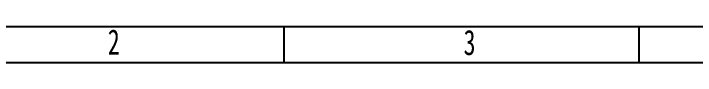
# Model space of a CAD drawing. Header units: millimetres. Extents: x 0 to 297, y 0 to 210.
# Drawn here: x 61.3 to 156.3, y 0 to 5 of the extents above; entities that cross this region are included whole.
import ezdxf

# ---------------------------------------------------------------- set-up
doc = ezdxf.new("R2010")
doc.units = ezdxf.units.MM
doc.layers.add('图框', color=7, linetype='Continuous')
doc.styles.add('SLDTEXTSTYLE0', font='TXT', dxfattribs={"width": 0.7})

msp = doc.modelspace()

# ---------------------------------------------------------------- linework, layer by layer
at = {"layer": '图框', "lineweight": 25}
for p, q in [((5, 5), (292, 5)), ((148.5, 0), (148.5, 5))]:
    msp.add_line(p, q, dxfattribs=at)
at = {"layer": '图框'}
for p, q in [((99, 0), (99, 5)), ((0, 0), (297, 0))]:
    msp.add_line(p, q, dxfattribs=at)

# ---------------------------------------------------------------- texts
at = {"layer": '图框', "char_height": 3.5, "attachment_point": 2, "style": 'SLDTEXTSTYLE0'}
for s, insert in [('2', (75.217, 4.605)), ('3', (124.836, 4.536))]:
    msp.add_mtext(s, dxfattribs=dict(at, insert=insert))

doc.saveas('drawing.dxf')
